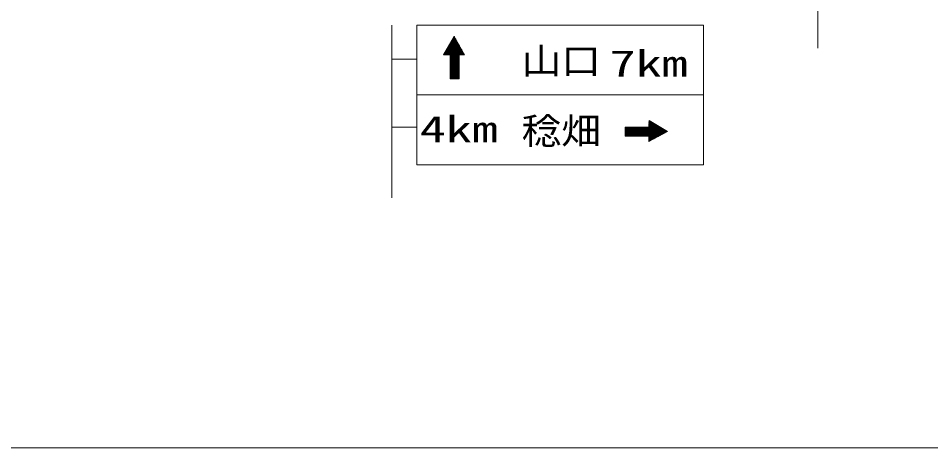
# Model space of a CAD drawing. Units: millimetres, scale not verified. Extents: x 40000 to 680000, y 20000 to 380000.
# Drawn here: x 90436 to 153780, y 205000 to 234850 of the extents above; entities that cross this region are included whole.
import ezdxf
from ezdxf.enums import TextEntityAlignment as Align

# ---------------------------------------------------------------- set-up
doc = ezdxf.new("R2010")
doc.units = ezdxf.units.MM
doc.header["$LTSCALE"] = 1000
doc.layers.add('M-STR-STRC', color=7, linetype='Continuous', lineweight=13)
doc.layers.add('M-TTL-BAND', color=7, linetype='Continuous', lineweight=13)
doc.styles.add('ＭＳ ゴシック', font='')
doc.styles.get('ＭＳ ゴシック').set_extended_font_data('MS Gothic')

msp = doc.modelspace()

# ---------------------------------------------------------------- linework, layer by layer
at = {"layer": 'M-STR-STRC'}
for p, q in [((145934, 236332), (145934, 232776)), ((116372, 222366), (116372, 234379)), ((118100, 229519), (118100, 234379)), ((118100, 234379), (138002, 234379)), ((138002, 234379), (138002, 229519)), ((120707, 233589), (119956, 232311)), ((119994, 232311), (120882, 233270)), ((120020, 232419), (120854, 233321)), ((120068, 232310), (120910, 233220)), ((120142, 232310), (120937, 233169)), ((120149, 232640), (120826, 233372)), ((120217, 232310), (120965, 233118)), ((120279, 232861), (120799, 233422)), ((120409, 233082), (120771, 233473)), ((121345, 232310), (120445, 233143)), ((121389, 232344), (120473, 233191)), ((121306, 232495), (120502, 233240)), ((121223, 232646), (120530, 233288)), ((120539, 233303), (120743, 233523)), ((121141, 232798), (120559, 233336)), ((121058, 232949), (120587, 233384)), ((120975, 233100), (120616, 233433)), ((120892, 233251), (120644, 233481)), ((120669, 233524), (120716, 233574)), ((120810, 233402), (120672, 233529)), ((120727, 233554), (120701, 233578)), ((121408, 232310), (120707, 233589)), ((120298, 232310), (120076, 232515)), ((120379, 232309), (120104, 232563)), ((121035, 231777), (120133, 232612)), ((121035, 231852), (120161, 232660)), ((121034, 231926), (120189, 232708)), ((121034, 232001), (120218, 232756)), ((121034, 232076), (120246, 232805)), ((121034, 232151), (120275, 232853)), ((120291, 232310), (120993, 233068)), ((121034, 232225), (120303, 232901)), ((121033, 232300), (120331, 232950)), ((121103, 232310), (120360, 232998)), ((120366, 232309), (121020, 233017)), ((121184, 232310), (120388, 233046)), ((121265, 232310), (120417, 233095)), ((120419, 232286), (121048, 232966)), ((120419, 232206), (121076, 232916)), ((120419, 232125), (121104, 232865)), ((120419, 232044), (121131, 232815)), ((120419, 231964), (121159, 232764)), ((120419, 231883), (121187, 232713)), ((120419, 231803), (121215, 232663)), ((120419, 231722), (121242, 232612)), ((121037, 232310), (121270, 232561)), ((121112, 232310), (121298, 232511)), ((116372, 232010), (118100, 232010)), ((119956, 232311), (120419, 232309)), ((119974, 232311), (119962, 232322)), ((120055, 232310), (119991, 232370)), ((120136, 232310), (120019, 232418)), ((120217, 232310), (120047, 232467)), ((120419, 232309), (120419, 230650)), ((120419, 231641), (121033, 232306)), ((121035, 231702), (120419, 232272)), ((120419, 231561), (121034, 232225)), ((121035, 231627), (120419, 232198)), ((120419, 231480), (121034, 232145)), ((121035, 231552), (120419, 232123)), ((120419, 231400), (121034, 232065)), ((121035, 231478), (120419, 232049)), ((120419, 231319), (121034, 231984)), ((121036, 231403), (120419, 231974)), ((120419, 231238), (121034, 231904)), ((121036, 231328), (120419, 231899)), ((121033, 232310), (121408, 232310)), ((121037, 230650), (121033, 232310)), ((121186, 232310), (121325, 232460)), ((121261, 232310), (121353, 232409)), ((121336, 232310), (121381, 232359)), ((121036, 231253), (120419, 231825)), ((120419, 231158), (121035, 231823)), ((121036, 231179), (120419, 231750)), ((120419, 231077), (121035, 231743)), ((121036, 231104), (120419, 231676)), ((120419, 230997), (121035, 231663)), ((121036, 231029), (120419, 231601)), ((120419, 230916), (121035, 231582)), ((121037, 230954), (120419, 231526)), ((120419, 230835), (121035, 231502)), ((121037, 230880), (120419, 231452)), ((120419, 230755), (121036, 231421)), ((121037, 230805), (120419, 231377)), ((120419, 230674), (121036, 231341)), ((121037, 230730), (120419, 231303)), ((121037, 230655), (120419, 231228)), ((120470, 230650), (121036, 231261)), ((120962, 230650), (120419, 231153)), ((120882, 230650), (120419, 231079)), ((120801, 230650), (120419, 231004)), ((120721, 230650), (120419, 230930)), ((120640, 230650), (120419, 230855)), ((120560, 230650), (120419, 230780)), ((120479, 230650), (120419, 230706)), ((120419, 230650), (121037, 230650)), ((120545, 230650), (121036, 231180)), ((120620, 230650), (121036, 231100)), ((120694, 230650), (121036, 231019)), ((120769, 230650), (121037, 230939)), ((120844, 230650), (121037, 230859)), ((120918, 230650), (121037, 230778)), ((120993, 230650), (121037, 230698)), ((138002, 229519), (118100, 229519)), ((118100, 224659), (118100, 229519)), ((118100, 229519), (138002, 229519)), ((138002, 229519), (138002, 224659)), ((133685, 226663), (134522, 227563)), ((133760, 226663), (134570, 227534)), ((133835, 226663), (134618, 227506)), ((133909, 226663), (134667, 227477)), ((133984, 226663), (134715, 227449)), ((134059, 226663), (134763, 227420)), ((134222, 227740), (134219, 227277)), ((134219, 227317), (134474, 227591)), ((134220, 227479), (134377, 227648)), ((134220, 227398), (134426, 227620)), ((134220, 227479), (135027, 226729)), ((134221, 227641), (134281, 227705)), ((134221, 227702), (135179, 226812)), ((134221, 227560), (134329, 227677)), ((134221, 227628), (135128, 226784)), ((134221, 227553), (135078, 226757)), ((135498, 226986), (134222, 227740)), ((134222, 227722), (134233, 227734)), ((134330, 227676), (135230, 226839)), ((134551, 227546), (135280, 226867)), ((134771, 227415), (135331, 226895)), ((116372, 227278), (118100, 227278)), ((132559, 227220), (132616, 227281)), ((132559, 227140), (132690, 227281)), ((132559, 227059), (132765, 227281)), ((132559, 226979), (132839, 227281)), ((134219, 227277), (132559, 227281)), ((132559, 227281), (132559, 226663)), ((132559, 226898), (132914, 227280)), ((132559, 226818), (132989, 227280)), ((132559, 226737), (133063, 227280)), ((132559, 227229), (133169, 226663)), ((132559, 227155), (133089, 226663)), ((132559, 227080), (133008, 226663)), ((132559, 227005), (132928, 226663)), ((132559, 226931), (132847, 226663)), ((132559, 226856), (132767, 226663)), ((132559, 226781), (132687, 226663)), ((132564, 226663), (133138, 227280)), ((132584, 227281), (133249, 226663)), ((132639, 226663), (133212, 227280)), ((132665, 227281), (133330, 226663)), ((132713, 226663), (133287, 227280)), ((132745, 227281), (133410, 226663)), ((132788, 226663), (133362, 227279)), ((132826, 227281), (133491, 226663)), ((132863, 226663), (133436, 227279)), ((132906, 227280), (133571, 226663)), ((132938, 226663), (133511, 227279)), ((132987, 227280), (133651, 226663)), ((133012, 226663), (133585, 227279)), ((133068, 227280), (133732, 226663)), ((133087, 226663), (133660, 227279)), ((133148, 227280), (133812, 226663)), ((133162, 226663), (133735, 227279)), ((133229, 227280), (133893, 226663)), ((133237, 226663), (133809, 227278)), ((133309, 227279), (133973, 226663)), ((133311, 226663), (133884, 227278)), ((133386, 226663), (133958, 227278)), ((133390, 227279), (134053, 226663)), ((133461, 226663), (134033, 227278)), ((133471, 227279), (134134, 226663)), ((133536, 226663), (134108, 227278)), ((133551, 227279), (134214, 226663)), ((133610, 226663), (134182, 227277)), ((133632, 227279), (134520, 226453)), ((133712, 227279), (134571, 226481)), ((133793, 227278), (134621, 226508)), ((133874, 227278), (134672, 226536)), ((133954, 227278), (134723, 226563)), ((134035, 227278), (134773, 226591)), ((134115, 227278), (134824, 226619)), ((134134, 226663), (134811, 227391)), ((134196, 227277), (134875, 226646)), ((134208, 226663), (134860, 227363)), ((134217, 226351), (135053, 227249)), ((134217, 226288), (135498, 226986)), ((134218, 226593), (134908, 227334)), ((134218, 226512), (134956, 227306)), ((134218, 226431), (135004, 227277)), ((134219, 227330), (134925, 226674)), ((134220, 227405), (134976, 226701)), ((134252, 226307), (135101, 227220)), ((134403, 226389), (135149, 227192)), ((134554, 226472), (135197, 227163)), ((134706, 226554), (135246, 227135)), ((134857, 226637), (135294, 227106)), ((134992, 227285), (135382, 226922)), ((135009, 226719), (135342, 227078)), ((135160, 226801), (135390, 227049)), ((135213, 227154), (135433, 226950)), ((135311, 226884), (135439, 227021)), ((135433, 227024), (135483, 226977)), ((135463, 226966), (135487, 226992)), ((132559, 226707), (132606, 226663)), ((132559, 226663), (134218, 226663)), ((134218, 226663), (134217, 226288)), ((134218, 226659), (134469, 226425)), ((134218, 226584), (134418, 226398)), ((134218, 226509), (134368, 226370)), ((134218, 226435), (134317, 226343)), ((134218, 226360), (134266, 226315)), ((138002, 224659), (118100, 224659))]:
    msp.add_line(p, q, dxfattribs=at)
at = {"layer": 'M-TTL-BAND'}
msp.add_line((40000, 205000), (579000, 205000), dxfattribs=at)

# ---------------------------------------------------------------- texts
at = {"layer": 'M-STR-STRC', "style": 'ＭＳ ゴシック'}
for s, width, p in [('山口', 1.1, (128129, 230416)), ('7km', 1.45, (134194, 230239)), ('4km', 1.45, (121019, 225672)), ('稔畑', 1.1, (128129, 225556))]:
    msp.add_text(s, height=1833, dxfattribs=dict(at, width=width)).set_placement(p, align=Align.BOTTOM_CENTER)

doc.saveas('drawing.dxf')
